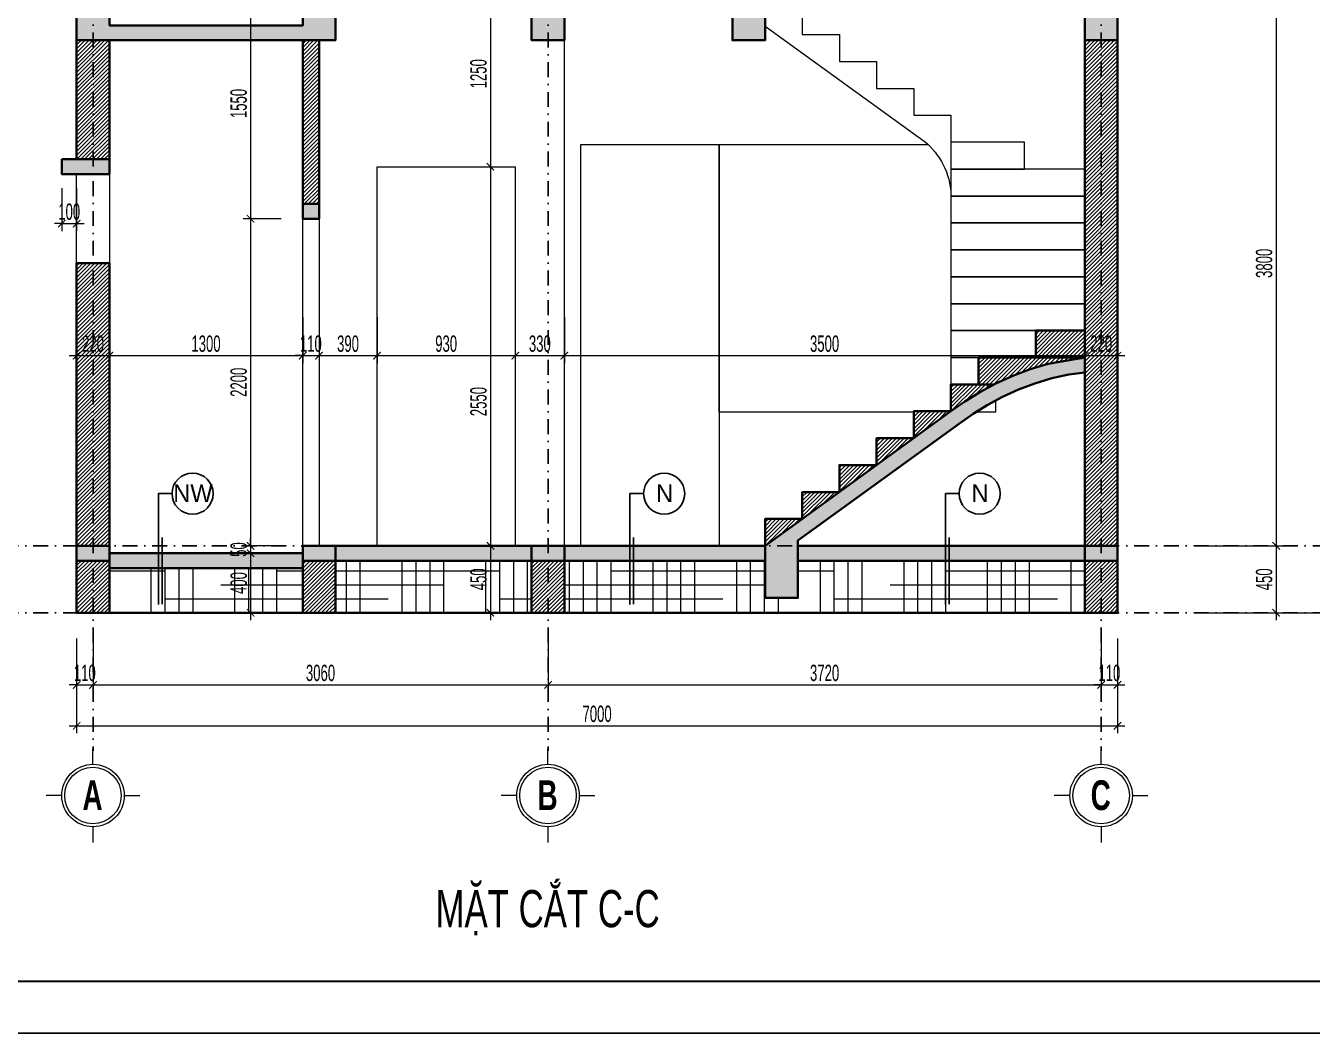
# Model space of a CAD drawing. Header units: inches. Extents: x 274208 to 641690, y -81912 to 129129.
# Drawn here: x 474539 to 483191, y 37924 to 44700 of the extents above; entities that cross this region are included whole.
import ezdxf
from ezdxf.enums import TextEntityAlignment as Align

# ---------------------------------------------------------------- set-up
doc = ezdxf.new("R2010")
doc.units = ezdxf.units.IN
doc.header["$MEASUREMENT"] = 0
doc.header["$PDMODE"] = 3
doc.linetypes.add('DASHDOT', pattern=[1, 0.5, -0.25, 0, -0.25])
for name, color, linetype, lineweight in [('01.Cut', 255, 'Continuous', 35), ('02.Thay', 145, 'Continuous', 20), ('03.Manh', 251, 'Continuous', 13), ('05.Text', 253, 'Continuous', 18), ('06.betong', 2, 'Continuous', 35), ('08.Dim', 156, 'Continuous', 15), ('09.Hatch', 250, 'Continuous', 5), ('11.Khung bo', 32, 'Continuous', 50), ('12.Khung', 36, 'Continuous', 25), ('DS_Text', 6, 'Continuous', 25)]:
    doc.layers.add(name, color=color, linetype=linetype, lineweight=lineweight)
doc.layers.add('Tpl_Bound', color=1, linetype='Continuous', plot=False)
doc.layers.add('TRUC', color=250, linetype='DASHDOT')
doc.styles.add('AVANTH', font='')
doc.styles.add('AVANTHB', font='')
doc.styles.add('TT5_Ghi chu 1', font='', dxfattribs={"width": 0.7, "height": 240})
doc.styles.add('TT5_Text Dim', font='hoatbif.shx', dxfattribs={"width": 0.6})
doc.styles.get('AVANTH').set_extended_font_data('.VnAvantH')
doc.styles.get('AVANTHB').set_extended_font_data('.VnAvantH', bold=True)
doc.styles.get('TT5_Ghi chu 1').set_extended_font_data('.VnBlackH')
doc.dimstyles.new('TT5_Dim 1-50', dxfattribs={"dimscale": 50, "dimtxt": 2.2, "dimasz": 1, "dimexe": 1, "dimexo": 0.5, "dimgap": 0.5, "dimtad": 1, "dimdec": 0, "dimzin": 0, "dimdsep": 46, "dimtxsty": 'TT5_Text Dim', "dimblk": 'ARCHTICK', "dimcen": 0, "dimdle": 1, "dimclrd": 256, "dimclre": 256, "dimclrt": 1, "dimadec": 0, "dimazin": 0, "dimtfac": 0.015, "dimtdec": 0, "dimtix": 1, "dimtmove": 2, "dimatfit": 3, "dimldrblk": 'DOT', "dimfxl": 1, "dimtolj": 1, "dimtzin": 0, "dimlwd": -1, "dimlwe": -1, "dimarcsym": 1})

# ---------------------------------------------------------------- blocks, each defined once
blk = doc.blocks.new('100')
at = {"layer": '11.Khung bo', "const_width": 26.7}
blk.add_lwpolyline([(1860913, -945240), (1860913, -916940), (1896063, -916940), (1896063, -945240)], close=True, dxfattribs=at)
at = {"layer": '12.Khung', "color": 1}
blk.add_lwpolyline([(1901579, -945940), (1901579, -916240), (1859580, -916240), (1859580, -945940)], close=True, dxfattribs=at)
blk = doc.blocks.new('_ARCHTICK')
at = {"color": 0, "linetype": 'ByBlock', "const_width": 0.15}
blk.add_lwpolyline([(-0.5, -0.5), (0.5, 0.5)], dxfattribs=at)
blk = doc.blocks.new('*D400')
at = {"layer": '08.Dim', "transparency": 16777216}
for p, q in [((482471.5, 45001.7), (482998, 45001.7)), ((482948, 45051.7), (482948, 41151.7)), ((482471.5, 41201.7), (482998, 41201.7))]:
    blk.add_line(p, q, dxfattribs=at)
at = {"layer": 'Defpoints', "color": 0, "transparency": 16777216}
for p in [(482446.5, 45001.7), (482446.5, 41201.7), (482948, 41201.7)]:
    blk.add_point(p, dxfattribs=at)
at = {"layer": '08.Dim', "transparency": 16777216, "xscale": 50, "yscale": 50, "zscale": 50}
for p, rotation in [((482948, 45001.7), 90), ((482948, 41201.7), 270)]:
    blk.add_blockref('_ARCHTICK', p, dxfattribs=dict(at, rotation=rotation))
at = {"layer": '08.Dim', "color": 1, "transparency": 16777216, "insert": (482868, 43101.7), "char_height": 110, "attachment_point": 5, "rotation": 90, "style": 'TT5_Text Dim'}
blk.add_mtext('\\A1;3800', dxfattribs=at)
blk = doc.blocks.new('_DOT')
at = {"color": 1, "linetype": 'ByBlock'}
blk.add_line((-0.5, 0), (-1, 0), dxfattribs=at)
at = {"color": 1, "linetype": 'ByBlock', "const_width": 0.5}
blk.add_lwpolyline([(-0.25, 0, 1), (0.25, 0, 1)], format="xyb", close=True, dxfattribs=at)
blk = doc.blocks.new('*D401')
at = {"layer": '08.Dim', "transparency": 16777216}
for p, q in [((482471.5, 41201.7), (482998, 41201.7)), ((482948, 41251.7), (482948, 40701.7)), ((482471.5, 40751.7), (482998, 40751.7))]:
    blk.add_line(p, q, dxfattribs=at)
at = {"layer": 'Defpoints', "color": 0, "transparency": 16777216}
for p in [(482446.5, 41201.7), (482446.5, 40751.7), (482948, 40751.7)]:
    blk.add_point(p, dxfattribs=at)
at = {"layer": '08.Dim', "transparency": 16777216, "xscale": 50, "yscale": 50, "zscale": 50}
for p, rotation in [((482948, 41201.7), 90), ((482948, 40751.7), 270)]:
    blk.add_blockref('_ARCHTICK', p, dxfattribs=dict(at, rotation=rotation))
at = {"layer": '08.Dim', "color": 1, "transparency": 16777216, "insert": (482868, 40976.7), "char_height": 110, "attachment_point": 5, "rotation": 90, "style": 'TT5_Text Dim'}
blk.add_mtext('\\A1;450', dxfattribs=at)
blk = doc.blocks.new('*D402')
at = {"layer": '08.Dim', "transparency": 16777216}
for p, q in [((483360, 49251.7), (483360, 40701.7)), ((482471.5, 49201.7), (483410, 49201.7)), ((482471.5, 40751.7), (483410, 40751.7))]:
    blk.add_line(p, q, dxfattribs=at)
at = {"layer": 'Defpoints', "color": 0, "transparency": 16777216}
for p in [(482446.5, 49201.7), (482446.5, 40751.7), (483360, 40751.7)]:
    blk.add_point(p, dxfattribs=at)
at = {"layer": '08.Dim', "transparency": 16777216, "xscale": 50, "yscale": 50, "zscale": 50}
for p, rotation in [((483360, 49201.7), 90), ((483360, 40751.7), 270)]:
    blk.add_blockref('_ARCHTICK', p, dxfattribs=dict(at, rotation=rotation))
at = {"layer": '08.Dim', "color": 1, "transparency": 16777216, "insert": (483280, 44976.7), "char_height": 110, "attachment_point": 5, "rotation": 90, "style": 'TT5_Text Dim'}
blk.add_mtext('\\A1;8450', dxfattribs=at)
blk = doc.blocks.new('*D403')
at = {"layer": '08.Dim', "transparency": 16777216}
for p, q in [((474881.6, 40577.8), (474881.6, 40216.6)), ((474991.6, 40577.8), (474991.6, 40216.6)), ((474881.6, 40266.6), (474831.6, 40266.6)), ((474881.6, 40266.6), (474991.6, 40266.6)), ((474991.6, 40266.6), (475041.6, 40266.6))]:
    blk.add_line(p, q, dxfattribs=at)
at = {"layer": 'Defpoints', "color": 0, "transparency": 16777216}
for p in [(474881.6, 40602.8), (474991.6, 40602.8), (474991.6, 40266.6)]:
    blk.add_point(p, dxfattribs=at)
at = {"layer": '08.Dim', "transparency": 16777216, "xscale": 50, "yscale": 50, "zscale": 50}
blk.add_blockref('_ARCHTICK', (474881.6, 40266.6), dxfattribs=at)
at = {"layer": '08.Dim', "transparency": 16777216, "xscale": 50, "yscale": 50, "zscale": 50, "rotation": 180}
blk.add_blockref('_ARCHTICK', (474991.6, 40266.6), dxfattribs=at)
at = {"layer": '08.Dim', "color": 1, "transparency": 16777216, "insert": (474936.6, 40346.6), "char_height": 110, "attachment_point": 5, "style": 'TT5_Text Dim'}
blk.add_mtext('\\A1;110', dxfattribs=at)
blk = doc.blocks.new('*D404')
at = {"layer": '08.Dim', "transparency": 16777216}
for p, q in [((474991.6, 40577.8), (474991.6, 40216.6)), ((478051.6, 40577.8), (478051.6, 40216.6)), ((474941.6, 40266.6), (478101.6, 40266.6))]:
    blk.add_line(p, q, dxfattribs=at)
at = {"layer": 'Defpoints', "color": 0, "transparency": 16777216}
for p in [(474991.6, 40602.8), (478051.6, 40602.8), (478051.6, 40266.6)]:
    blk.add_point(p, dxfattribs=at)
at = {"layer": '08.Dim', "transparency": 16777216, "xscale": 50, "yscale": 50, "zscale": 50, "rotation": 180}
blk.add_blockref('_ARCHTICK', (474991.6, 40266.6), dxfattribs=at)
at = {"layer": '08.Dim', "transparency": 16777216, "xscale": 50, "yscale": 50, "zscale": 50}
blk.add_blockref('_ARCHTICK', (478051.6, 40266.6), dxfattribs=at)
at = {"layer": '08.Dim', "color": 1, "transparency": 16777216, "insert": (476521.6, 40346.6), "char_height": 110, "attachment_point": 5, "style": 'TT5_Text Dim'}
blk.add_mtext('\\A1;3060', dxfattribs=at)
blk = doc.blocks.new('*D405')
at = {"layer": '08.Dim', "transparency": 16777216}
for p, q in [((478051.6, 40577.8), (478051.6, 40216.6)), ((481771.6, 40577.8), (481771.6, 40216.6)), ((478001.6, 40266.6), (481821.6, 40266.6))]:
    blk.add_line(p, q, dxfattribs=at)
at = {"layer": 'Defpoints', "color": 0, "transparency": 16777216}
for p in [(478051.6, 40602.8), (481771.6, 40602.8), (481771.6, 40266.6)]:
    blk.add_point(p, dxfattribs=at)
at = {"layer": '08.Dim', "transparency": 16777216, "xscale": 50, "yscale": 50, "zscale": 50, "rotation": 180}
blk.add_blockref('_ARCHTICK', (478051.6, 40266.6), dxfattribs=at)
at = {"layer": '08.Dim', "transparency": 16777216, "xscale": 50, "yscale": 50, "zscale": 50}
blk.add_blockref('_ARCHTICK', (481771.6, 40266.6), dxfattribs=at)
at = {"layer": '08.Dim', "color": 1, "transparency": 16777216, "insert": (479911.6, 40346.6), "char_height": 110, "attachment_point": 5, "style": 'TT5_Text Dim'}
blk.add_mtext('\\A1;3720', dxfattribs=at)
blk = doc.blocks.new('*D406')
at = {"layer": '08.Dim', "transparency": 16777216}
for p, q in [((481771.6, 40577.8), (481771.6, 40216.6)), ((481881.6, 40577.8), (481881.6, 40216.6)), ((481771.6, 40266.6), (481721.6, 40266.6)), ((481771.6, 40266.6), (481881.6, 40266.6)), ((481881.6, 40266.6), (481931.6, 40266.6))]:
    blk.add_line(p, q, dxfattribs=at)
at = {"layer": 'Defpoints', "color": 0, "transparency": 16777216}
for p in [(481771.6, 40602.8), (481881.6, 40602.8), (481881.6, 40266.6)]:
    blk.add_point(p, dxfattribs=at)
at = {"layer": '08.Dim', "transparency": 16777216, "xscale": 50, "yscale": 50, "zscale": 50}
blk.add_blockref('_ARCHTICK', (481771.6, 40266.6), dxfattribs=at)
at = {"layer": '08.Dim', "transparency": 16777216, "xscale": 50, "yscale": 50, "zscale": 50, "rotation": 180}
blk.add_blockref('_ARCHTICK', (481881.6, 40266.6), dxfattribs=at)
at = {"layer": '08.Dim', "color": 1, "transparency": 16777216, "insert": (481826.6, 40346.6), "char_height": 110, "attachment_point": 5, "style": 'TT5_Text Dim'}
blk.add_mtext('\\A1;110', dxfattribs=at)
blk = doc.blocks.new('*D407')
at = {"layer": '08.Dim', "transparency": 16777216}
for p, q in [((474881.6, 40577.8), (474881.6, 39941.4)), ((481881.6, 40577.8), (481881.6, 39941.4)), ((474831.6, 39991.4), (481931.6, 39991.4))]:
    blk.add_line(p, q, dxfattribs=at)
at = {"layer": 'Defpoints', "color": 0, "transparency": 16777216}
for p in [(474881.6, 40602.8), (481881.6, 40602.8), (481881.6, 39991.4)]:
    blk.add_point(p, dxfattribs=at)
at = {"layer": '08.Dim', "transparency": 16777216, "xscale": 50, "yscale": 50, "zscale": 50, "rotation": 180}
blk.add_blockref('_ARCHTICK', (474881.6, 39991.4), dxfattribs=at)
at = {"layer": '08.Dim', "transparency": 16777216, "xscale": 50, "yscale": 50, "zscale": 50}
blk.add_blockref('_ARCHTICK', (481881.6, 39991.4), dxfattribs=at)
at = {"layer": '08.Dim', "color": 1, "transparency": 16777216, "insert": (478381.6, 40071.4), "char_height": 110, "attachment_point": 5, "style": 'TT5_Text Dim'}
blk.add_mtext('\\A1;7000', dxfattribs=at)
blk = doc.blocks.new('DANHTRUC')
for p, q in [((980383, -947347), (980383, -947137)), ((979963, -947767), (979753, -947767)), ((980803, -947767), (981013, -947767)), ((980383, -948187), (980383, -948397))]:
    blk.add_line(p, q)
for radius in [420, 380]:
    blk.add_circle((980383, -947767), radius)
blk = doc.blocks.new('*D800')
at = {"layer": '08.Dim', "transparency": 16777216}
for p, q in [((476051.4, 45001.7), (476051.4, 43351.7)), ((476255.9, 44951.7), (476001.4, 44951.7)), ((476255.9, 43401.7), (476001.4, 43401.7))]:
    blk.add_line(p, q, dxfattribs=at)
at = {"layer": 'Defpoints', "color": 0, "transparency": 16777216}
for p in [(476280.9, 44951.7), (476051.4, 43401.7), (476280.9, 43401.7)]:
    blk.add_point(p, dxfattribs=at)
at = {"layer": '08.Dim', "transparency": 16777216, "xscale": 50, "yscale": 50, "zscale": 50}
for p, rotation in [((476051.4, 44951.7), 90), ((476051.4, 43401.7), 270)]:
    blk.add_blockref('_ARCHTICK', p, dxfattribs=dict(at, rotation=rotation))
at = {"layer": '08.Dim', "color": 1, "transparency": 16777216, "insert": (475971.4, 44176.7), "char_height": 110, "attachment_point": 5, "rotation": 90, "style": 'TT5_Text Dim'}
blk.add_mtext('\\A1;1550', dxfattribs=at)
blk = doc.blocks.new('*D801')
at = {"layer": '08.Dim', "transparency": 16777216}
for p, q in [((476051.4, 43451.7), (476051.4, 41151.7)), ((476255.9, 43401.7), (476001.4, 43401.7)), ((476255.9, 41201.7), (476001.4, 41201.7))]:
    blk.add_line(p, q, dxfattribs=at)
at = {"layer": 'Defpoints', "color": 0, "transparency": 16777216}
for p in [(476280.9, 43401.7), (476051.4, 41201.7), (476280.9, 41201.7)]:
    blk.add_point(p, dxfattribs=at)
at = {"layer": '08.Dim', "transparency": 16777216, "xscale": 50, "yscale": 50, "zscale": 50}
for p, rotation in [((476051.4, 43401.7), 90), ((476051.4, 41201.7), 270)]:
    blk.add_blockref('_ARCHTICK', p, dxfattribs=dict(at, rotation=rotation))
at = {"layer": '08.Dim', "color": 1, "transparency": 16777216, "insert": (475971.4, 42301.7), "char_height": 110, "attachment_point": 5, "rotation": 90, "style": 'TT5_Text Dim'}
blk.add_mtext('\\A1;2200', dxfattribs=at)
blk = doc.blocks.new('*D802')
at = {"layer": '08.Dim', "transparency": 16777216}
for p, q in [((476255.9, 41201.7), (476001.4, 41201.7)), ((476051.4, 41201.7), (476051.4, 41251.7)), ((476051.4, 41201.7), (476051.4, 41151.7)), ((476255.9, 41151.7), (476001.4, 41151.7)), ((476051.4, 41151.7), (476051.4, 41101.7))]:
    blk.add_line(p, q, dxfattribs=at)
at = {"layer": 'Defpoints', "color": 0, "transparency": 16777216}
for p in [(476280.9, 41201.7), (476051.4, 41151.7), (476280.9, 41151.7)]:
    blk.add_point(p, dxfattribs=at)
at = {"layer": '08.Dim', "transparency": 16777216, "xscale": 50, "yscale": 50, "zscale": 50}
for p, rotation in [((476051.4, 41201.7), 270), ((476051.4, 41151.7), 90)]:
    blk.add_blockref('_ARCHTICK', p, dxfattribs=dict(at, rotation=rotation))
at = {"layer": '08.Dim', "color": 1, "transparency": 16777216, "insert": (475971.4, 41176.7), "char_height": 110, "attachment_point": 5, "rotation": 90, "style": 'TT5_Text Dim'}
blk.add_mtext('\\A1;50', dxfattribs=at)
blk = doc.blocks.new('*D803')
at = {"layer": '08.Dim', "transparency": 16777216}
for p, q in [((476051.4, 41201.7), (476051.4, 40701.7)), ((476255.9, 41151.7), (476001.4, 41151.7)), ((476255.9, 40751.7), (476001.4, 40751.7))]:
    blk.add_line(p, q, dxfattribs=at)
at = {"layer": 'Defpoints', "color": 0, "transparency": 16777216}
for p in [(476280.9, 41151.7), (476051.4, 40751.7), (476280.9, 40751.7)]:
    blk.add_point(p, dxfattribs=at)
at = {"layer": '08.Dim', "transparency": 16777216, "xscale": 50, "yscale": 50, "zscale": 50}
for p, rotation in [((476051.4, 41151.7), 90), ((476051.4, 40751.7), 270)]:
    blk.add_blockref('_ARCHTICK', p, dxfattribs=dict(at, rotation=rotation))
at = {"layer": '08.Dim', "color": 1, "transparency": 16777216, "insert": (475971.4, 40951.7), "char_height": 110, "attachment_point": 5, "rotation": 90, "style": 'TT5_Text Dim'}
blk.add_mtext('\\A1;400', dxfattribs=at)
blk = doc.blocks.new('*D813')
at = {"layer": '08.Dim', "transparency": 16777216}
for p, q in [((474881.6, 42738.9), (474881.6, 42430.8)), ((475101.6, 42738.9), (475101.6, 42430.8)), ((474831.6, 42480.8), (475151.6, 42480.8))]:
    blk.add_line(p, q, dxfattribs=at)
at = {"layer": 'Defpoints', "color": 0, "transparency": 16777216}
for p in [(474881.6, 42763.9), (475101.6, 42763.9), (475101.6, 42480.8)]:
    blk.add_point(p, dxfattribs=at)
at = {"layer": '08.Dim', "transparency": 16777216, "xscale": 50, "yscale": 50, "zscale": 50, "rotation": 180}
blk.add_blockref('_ARCHTICK', (474881.6, 42480.8), dxfattribs=at)
at = {"layer": '08.Dim', "transparency": 16777216, "xscale": 50, "yscale": 50, "zscale": 50}
blk.add_blockref('_ARCHTICK', (475101.6, 42480.8), dxfattribs=at)
at = {"layer": '08.Dim', "color": 1, "transparency": 16777216, "insert": (474991.6, 42560.8), "char_height": 110, "attachment_point": 5, "style": 'TT5_Text Dim'}
blk.add_mtext('\\A1;220', dxfattribs=at)
blk = doc.blocks.new('*D814')
at = {"layer": '08.Dim', "transparency": 16777216}
for p, q in [((475101.6, 42738.9), (475101.6, 42430.8)), ((476401.6, 42738.9), (476401.6, 42430.8)), ((475051.6, 42480.8), (476451.6, 42480.8))]:
    blk.add_line(p, q, dxfattribs=at)
at = {"layer": 'Defpoints', "color": 0, "transparency": 16777216}
for p in [(475101.6, 42763.9), (476401.6, 42763.9), (476401.6, 42480.8)]:
    blk.add_point(p, dxfattribs=at)
at = {"layer": '08.Dim', "transparency": 16777216, "xscale": 50, "yscale": 50, "zscale": 50, "rotation": 180}
blk.add_blockref('_ARCHTICK', (475101.6, 42480.8), dxfattribs=at)
at = {"layer": '08.Dim', "transparency": 16777216, "xscale": 50, "yscale": 50, "zscale": 50}
blk.add_blockref('_ARCHTICK', (476401.6, 42480.8), dxfattribs=at)
at = {"layer": '08.Dim', "color": 1, "transparency": 16777216, "insert": (475751.6, 42560.8), "char_height": 110, "attachment_point": 5, "style": 'TT5_Text Dim'}
blk.add_mtext('\\A1;1300', dxfattribs=at)
blk = doc.blocks.new('*D815')
at = {"layer": '08.Dim', "transparency": 16777216}
for p, q in [((476401.6, 42738.9), (476401.6, 42430.8)), ((476511.6, 42738.9), (476511.6, 42430.8)), ((476401.6, 42480.8), (476351.6, 42480.8)), ((476401.6, 42480.8), (476511.6, 42480.8)), ((476511.6, 42480.8), (476561.6, 42480.8))]:
    blk.add_line(p, q, dxfattribs=at)
at = {"layer": 'Defpoints', "color": 0, "transparency": 16777216}
for p in [(476401.6, 42763.9), (476511.6, 42763.9), (476511.6, 42480.8)]:
    blk.add_point(p, dxfattribs=at)
at = {"layer": '08.Dim', "transparency": 16777216, "xscale": 50, "yscale": 50, "zscale": 50}
blk.add_blockref('_ARCHTICK', (476401.6, 42480.8), dxfattribs=at)
at = {"layer": '08.Dim', "transparency": 16777216, "xscale": 50, "yscale": 50, "zscale": 50, "rotation": 180}
blk.add_blockref('_ARCHTICK', (476511.6, 42480.8), dxfattribs=at)
at = {"layer": '08.Dim', "color": 1, "transparency": 16777216, "insert": (476456.6, 42560.8), "char_height": 110, "attachment_point": 5, "style": 'TT5_Text Dim'}
blk.add_mtext('\\A1;110', dxfattribs=at)
blk = doc.blocks.new('*D816')
at = {"layer": '08.Dim', "transparency": 16777216}
for p, q in [((476511.6, 42738.9), (476511.6, 42430.8)), ((476901.6, 42738.9), (476901.6, 42430.8)), ((476461.6, 42480.8), (476951.6, 42480.8))]:
    blk.add_line(p, q, dxfattribs=at)
at = {"layer": 'Defpoints', "color": 0, "transparency": 16777216}
for p in [(476511.6, 42763.9), (476901.6, 42763.9), (476901.6, 42480.8)]:
    blk.add_point(p, dxfattribs=at)
at = {"layer": '08.Dim', "transparency": 16777216, "xscale": 50, "yscale": 50, "zscale": 50, "rotation": 180}
blk.add_blockref('_ARCHTICK', (476511.6, 42480.8), dxfattribs=at)
at = {"layer": '08.Dim', "transparency": 16777216, "xscale": 50, "yscale": 50, "zscale": 50}
blk.add_blockref('_ARCHTICK', (476901.6, 42480.8), dxfattribs=at)
at = {"layer": '08.Dim', "color": 1, "transparency": 16777216, "insert": (476706.6, 42560.8), "char_height": 110, "attachment_point": 5, "style": 'TT5_Text Dim'}
blk.add_mtext('\\A1;390', dxfattribs=at)
blk = doc.blocks.new('*D817')
at = {"layer": '08.Dim', "transparency": 16777216}
for p, q in [((476901.6, 42738.9), (476901.6, 42430.8)), ((477831.6, 42738.9), (477831.6, 42430.8)), ((476851.6, 42480.8), (477881.6, 42480.8))]:
    blk.add_line(p, q, dxfattribs=at)
at = {"layer": 'Defpoints', "color": 0, "transparency": 16777216}
for p in [(476901.6, 42763.9), (477831.6, 42763.9), (477831.6, 42480.8)]:
    blk.add_point(p, dxfattribs=at)
at = {"layer": '08.Dim', "transparency": 16777216, "xscale": 50, "yscale": 50, "zscale": 50, "rotation": 180}
blk.add_blockref('_ARCHTICK', (476901.6, 42480.8), dxfattribs=at)
at = {"layer": '08.Dim', "transparency": 16777216, "xscale": 50, "yscale": 50, "zscale": 50}
blk.add_blockref('_ARCHTICK', (477831.6, 42480.8), dxfattribs=at)
at = {"layer": '08.Dim', "color": 1, "transparency": 16777216, "insert": (477366.6, 42560.8), "char_height": 110, "attachment_point": 5, "style": 'TT5_Text Dim'}
blk.add_mtext('\\A1;930', dxfattribs=at)
blk = doc.blocks.new('*D818')
at = {"layer": '08.Dim', "transparency": 16777216}
for p, q in [((477831.6, 42738.9), (477831.6, 42430.8)), ((478161.6, 42738.9), (478161.6, 42430.8)), ((477781.6, 42480.8), (478211.6, 42480.8))]:
    blk.add_line(p, q, dxfattribs=at)
at = {"layer": 'Defpoints', "color": 0, "transparency": 16777216}
for p in [(477831.6, 42763.9), (478161.6, 42763.9), (478161.6, 42480.8)]:
    blk.add_point(p, dxfattribs=at)
at = {"layer": '08.Dim', "transparency": 16777216, "xscale": 50, "yscale": 50, "zscale": 50, "rotation": 180}
blk.add_blockref('_ARCHTICK', (477831.6, 42480.8), dxfattribs=at)
at = {"layer": '08.Dim', "transparency": 16777216, "xscale": 50, "yscale": 50, "zscale": 50}
blk.add_blockref('_ARCHTICK', (478161.6, 42480.8), dxfattribs=at)
at = {"layer": '08.Dim', "color": 1, "transparency": 16777216, "insert": (477996.6, 42560.8), "char_height": 110, "attachment_point": 5, "style": 'TT5_Text Dim'}
blk.add_mtext('\\A1;330', dxfattribs=at)
blk = doc.blocks.new('*D819')
at = {"layer": '08.Dim', "transparency": 16777216}
for p, q in [((478161.6, 42738.9), (478161.6, 42430.8)), ((481661.6, 42738.9), (481661.6, 42430.8)), ((478111.6, 42480.8), (481711.6, 42480.8))]:
    blk.add_line(p, q, dxfattribs=at)
at = {"layer": 'Defpoints', "color": 0, "transparency": 16777216}
for p in [(478161.6, 42763.9), (481661.6, 42763.9), (481661.6, 42480.8)]:
    blk.add_point(p, dxfattribs=at)
at = {"layer": '08.Dim', "transparency": 16777216, "xscale": 50, "yscale": 50, "zscale": 50, "rotation": 180}
blk.add_blockref('_ARCHTICK', (478161.6, 42480.8), dxfattribs=at)
at = {"layer": '08.Dim', "transparency": 16777216, "xscale": 50, "yscale": 50, "zscale": 50}
blk.add_blockref('_ARCHTICK', (481661.6, 42480.8), dxfattribs=at)
at = {"layer": '08.Dim', "color": 1, "transparency": 16777216, "insert": (479911.6, 42560.8), "char_height": 110, "attachment_point": 5, "style": 'TT5_Text Dim'}
blk.add_mtext('\\A1;3500', dxfattribs=at)
blk = doc.blocks.new('*D820')
at = {"layer": '08.Dim', "transparency": 16777216}
for p, q in [((481661.6, 42738.9), (481661.6, 42430.8)), ((481881.6, 42738.9), (481881.6, 42430.8)), ((481611.6, 42480.8), (481931.6, 42480.8))]:
    blk.add_line(p, q, dxfattribs=at)
at = {"layer": 'Defpoints', "color": 0, "transparency": 16777216}
for p in [(481661.6, 42763.9), (481881.6, 42763.9), (481881.6, 42480.8)]:
    blk.add_point(p, dxfattribs=at)
at = {"layer": '08.Dim', "transparency": 16777216, "xscale": 50, "yscale": 50, "zscale": 50, "rotation": 180}
blk.add_blockref('_ARCHTICK', (481661.6, 42480.8), dxfattribs=at)
at = {"layer": '08.Dim', "transparency": 16777216, "xscale": 50, "yscale": 50, "zscale": 50}
blk.add_blockref('_ARCHTICK', (481881.6, 42480.8), dxfattribs=at)
at = {"layer": '08.Dim', "color": 1, "transparency": 16777216, "insert": (481771.6, 42560.8), "char_height": 110, "attachment_point": 5, "style": 'TT5_Text Dim'}
blk.add_mtext('\\A1;220', dxfattribs=at)
blk = doc.blocks.new('*D821')
at = {"layer": '08.Dim', "transparency": 16777216}
for p, q in [((474781.6, 43607.7), (474781.6, 43318.5)), ((474881.6, 43607.7), (474881.6, 43318.5)), ((474781.6, 43368.5), (474731.6, 43368.5)), ((474781.6, 43368.5), (474881.6, 43368.5)), ((474881.6, 43368.5), (474931.6, 43368.5))]:
    blk.add_line(p, q, dxfattribs=at)
at = {"layer": 'Defpoints', "color": 0, "transparency": 16777216}
for p in [(474781.6, 43632.7), (474881.6, 43632.7), (474881.6, 43368.5)]:
    blk.add_point(p, dxfattribs=at)
at = {"layer": '08.Dim', "transparency": 16777216, "xscale": 50, "yscale": 50, "zscale": 50}
blk.add_blockref('_ARCHTICK', (474781.6, 43368.5), dxfattribs=at)
at = {"layer": '08.Dim', "transparency": 16777216, "xscale": 50, "yscale": 50, "zscale": 50, "rotation": 180}
blk.add_blockref('_ARCHTICK', (474881.6, 43368.5), dxfattribs=at)
at = {"layer": '08.Dim', "color": 1, "transparency": 16777216, "insert": (474831.6, 43448.5), "char_height": 110, "attachment_point": 5, "style": 'TT5_Text Dim'}
blk.add_mtext('\\A1;100', dxfattribs=at)
blk = doc.blocks.new('chuthk')
at = {"color": 7, "const_width": 20}
blk.add_lwpolyline([(12966, 195927), (12966, 195093)], dxfattribs=at)
at = {"layer": 'DS_Text'}
blk.add_lwpolyline([(13090, 196468), (12920, 196468), (12920, 195093)], dxfattribs=at)
blk.add_circle((13345, 196468), 255, dxfattribs=at)
blk = doc.blocks.new('*D894')
at = {"layer": '08.Dim', "transparency": 16777216}
for p, q in [((477348.1, 45001.7), (477714.4, 45001.7)), ((477664.4, 45051.7), (477664.4, 43701.7)), ((477348.1, 43751.7), (477714.4, 43751.7))]:
    blk.add_line(p, q, dxfattribs=at)
at = {"layer": 'Defpoints', "color": 0, "transparency": 16777216}
for p in [(477323.1, 45001.7), (477323.1, 43751.7), (477664.4, 43751.7)]:
    blk.add_point(p, dxfattribs=at)
at = {"layer": '08.Dim', "transparency": 16777216, "xscale": 50, "yscale": 50, "zscale": 50}
for p, rotation in [((477664.4, 45001.7), 90), ((477664.4, 43751.7), 270)]:
    blk.add_blockref('_ARCHTICK', p, dxfattribs=dict(at, rotation=rotation))
at = {"layer": '08.Dim', "color": 1, "transparency": 16777216, "insert": (477584.4, 44376.7), "char_height": 110, "attachment_point": 5, "rotation": 90, "style": 'TT5_Text Dim'}
blk.add_mtext('\\A1;1250', dxfattribs=at)
blk = doc.blocks.new('*D895')
at = {"layer": '08.Dim', "transparency": 16777216}
for p, q in [((477664.4, 43801.7), (477664.4, 41151.7)), ((477348.1, 43751.7), (477714.4, 43751.7)), ((477348.1, 41201.7), (477714.4, 41201.7))]:
    blk.add_line(p, q, dxfattribs=at)
at = {"layer": 'Defpoints', "color": 0, "transparency": 16777216}
for p in [(477323.1, 43751.7), (477323.1, 41201.7), (477664.4, 41201.7)]:
    blk.add_point(p, dxfattribs=at)
at = {"layer": '08.Dim', "transparency": 16777216, "xscale": 50, "yscale": 50, "zscale": 50}
for p, rotation in [((477664.4, 43751.7), 90), ((477664.4, 41201.7), 270)]:
    blk.add_blockref('_ARCHTICK', p, dxfattribs=dict(at, rotation=rotation))
at = {"layer": '08.Dim', "color": 1, "transparency": 16777216, "insert": (477584.4, 42172), "char_height": 110, "attachment_point": 5, "rotation": 90, "style": 'TT5_Text Dim'}
blk.add_mtext('\\A1;2550', dxfattribs=at)
blk = doc.blocks.new('*D896')
at = {"layer": '08.Dim', "transparency": 16777216}
for p, q in [((477348.1, 41201.7), (477714.4, 41201.7)), ((477664.4, 41251.7), (477664.4, 40701.7)), ((477348.1, 40751.7), (477714.4, 40751.7))]:
    blk.add_line(p, q, dxfattribs=at)
at = {"layer": 'Defpoints', "color": 0, "transparency": 16777216}
for p in [(477323.1, 41201.7), (477323.1, 40751.7), (477664.4, 40751.7)]:
    blk.add_point(p, dxfattribs=at)
at = {"layer": '08.Dim', "transparency": 16777216, "xscale": 50, "yscale": 50, "zscale": 50}
for p, rotation in [((477664.4, 41201.7), 90), ((477664.4, 40751.7), 270)]:
    blk.add_blockref('_ARCHTICK', p, dxfattribs=dict(at, rotation=rotation))
at = {"layer": '08.Dim', "color": 1, "transparency": 16777216, "insert": (477584.4, 40976.7), "char_height": 110, "attachment_point": 5, "rotation": 90, "style": 'TT5_Text Dim'}
blk.add_mtext('\\A1;450', dxfattribs=at)

msp = doc.modelspace()

# ---------------------------------------------------------------- hatches: boundary and pattern name
at = {"layer": '09.Hatch'}
h = msp.add_hatch(dxfattribs=at)
h.set_pattern_fill('ANSI31', color=256, scale=150, style=0)
h.set_pattern_definition([(45, (474881.574, 40751.73), (-13.258252, 13.258252), [])])
h.paths.add_polyline_path([(481661.6, 48801.7), (481881.6, 48801.7), (481881.6, 49201.7), (481661.6, 49201.7)])
h.paths.add_polyline_path([(474881.6, 48801.7), (475101.6, 48801.7), (475101.6, 49801.7), (474881.6, 49801.7)])
h.paths.add_polyline_path([(476401.6, 47601.7), (476511.6, 47601.7), (476511.6, 47301.7), (476401.6, 47301.7)])
h.paths.add_polyline_path([(476401.6, 47701.7), (476511.6, 47701.7), (476511.6, 48701.7), (476401.6, 48701.7)])
h.paths.add_polyline_path([(474881.6, 47701.7), (475101.6, 47701.7), (475101.6, 48401.7), (474881.6, 48401.7)])
h.paths.add_polyline_path([(474881.6, 45001.7), (475101.6, 45001.7), (475101.6, 47601.7), (474881.6, 47601.7)])
h.paths.add_polyline_path([(481661.6, 45001.7), (481881.6, 45001.7), (481881.6, 48401.7), (481661.6, 48401.7)])
h.paths.add_polyline_path([(481661.6, 41201.7), (481881.6, 41201.7), (481881.6, 44601.7), (481661.6, 44601.7)])
h.paths.add_polyline_path([(476401.6, 44601.7), (476511.6, 44601.7), (476511.6, 43501.7), (476401.6, 43501.7)])
h.paths.add_polyline_path([(474881.6, 43801.7), (475101.6, 43801.7), (475101.6, 44601.7), (474881.6, 44601.7)])
h.paths.add_polyline_path([(476401.6, 41101.7), (476621.6, 41101.7), (476621.6, 40751.7), (476401.6, 40751.7)])
h.paths.add_polyline_path([(481661.6, 41101.7), (481881.6, 41101.7), (481881.6, 40751.7), (481661.6, 40751.7)])
h.paths.add_polyline_path([(477941.6, 41101.7), (478161.6, 41101.7), (478161.6, 40751.7), (477941.6, 40751.7)])
h.paths.add_polyline_path([(474881.6, 41101.7), (475101.6, 41101.7), (475101.6, 40751.7), (474881.6, 40751.7)])
h.paths.add_polyline_path([(474881.6, 43101.7), (475101.6, 43101.7), (475101.6, 41201.7), (474881.6, 41201.7)])
h = msp.add_hatch(dxfattribs=at)
h.set_pattern_fill('BTONG1', color=256, scale=10, pattern_type=2)
h.set_pattern_definition([(50, (474881.574, 40851.73), (71.72602, -6.2752), [7.5, -82.5]), (355, (474881.574, 40851.73), (-13.87513, 75.2192), [6, -66]), (100.4514, (474887.55, 40851.21), (57.85094, 68.94395), [6.374, -70.1142]), (46.1842, (474881.57, 40871.73), (106.7241, -16.5519), [11.25, -123.75]), (96.6356, (474890.47, 40870.35), (93.4663, 97.4118), [9.561, -105.1713]), (351.1842, (474881.57, 40871.73), (93.4662, 97.4119), [9, -99]), (21, (474891.574, 40866.73), (59.6907, -40.2619), [7.5, -82.5]), (326, (474891.574, 40866.73), (24.33153, 72.515), [6, -66]), (71.4514, (474896.55, 40863.375), (84.02226, 32.25305), [6.374, -70.1142]), (37.5, (474881.574, 40851.73), (1.215986, 33.289385), [0, -65.2, 0, -67, 0, -66.25]), (7.5, (474881.574, 40851.73), (26.30695, 39.44117), [0, -38.2, 0, -63.7, 0, -25.25]), (327.5, (474859.274, 40851.73), (53.382244, -2.25549), [0, -25, 0, -78, 0, -103.5]), (317.5, (474849.274, 40851.73), (58.31862, 10.0105), [0, -32.5, 0, -51.8, 0, -73.5]), (45, (474881.574, 40851.73), (-30.05204, 30.05204), []), (45, (474881.574, 40863.98), (-30.05204, 30.05204), [])])
h.paths.add_polyline_path([(481881.6, 48801.7), (481881.6, 48401.7), (481661.6, 48401.7), (481661.6, 48701.7), (478161.6, 48701.7), (478161.6, 48401.7), (477941.6, 48401.7), (477941.6, 48701.7), (475101.6, 48701.7), (475101.6, 48401.7), (474881.6, 48401.7), (474881.6, 48801.7), (475101.6, 48801.7)])
h.paths.add_polyline_path([(474881.6, 47701.7), (476511.6, 47701.7), (476511.6, 47601.7), (474881.6, 47601.7)])
h.paths.add_polyline_path([(476401.6, 47301.7), (476511.6, 47301.7), (476511.6, 47201.7), (476401.6, 47201.7)])
h.paths.add_polyline_path([(475101.6, 44701.7), (475101.6, 45001.7), (474881.6, 45001.7), (474881.6, 44601.7), (475101.6, 44601.7), (476401.6, 44601.7), (476621.6, 44601.7), (476621.6, 44901.7), (477941.6, 44901.7), (477941.6, 44601.7), (478161.6, 44601.7), (478161.6, 44901.7), (479291.6, 44901.7), (479291.6, 44601.7), (479511.6, 44601.7), (479511.6, 45001.7), (476401.6, 45001.7), (476401.6, 44701.7)])
h.paths.add_polyline_path([(476401.6, 43501.7), (476511.6, 43501.7), (476511.6, 43401.7), (476401.6, 43401.7)])
h.paths.add_polyline_path([(474781.6, 43801.7), (475101.6, 43801.7), (475101.6, 43701.7), (474781.6, 43701.7)])
h.paths.add_polyline_path([(481661.6, 45001.7), (481881.6, 45001.7), (481881.6, 44601.7), (481661.6, 44601.7)])
h.paths.add_polyline_path([(479731.6, 41237.5), (479731.6, 40851.7), (479511.6, 40851.7), (479511.6, 41201.7), (480761.6, 42106.5), (480854.7, 42172.8), (480955.6, 42235.4), (481063.3, 42293.1), (481176.5, 42344.8), (481294, 42389.3), (481414.8, 42425.5), (481661.6, 42468.4), (481661.6, 42367.5), (481554.9, 42353.6), (481439.9, 42328.6), (481326.1, 42294.5), (481215, 42252.4), (481107.7, 42203.5), (481005.6, 42148.8), (480910.1, 42089.6), (480819.9, 42025.3)])
h.paths.add_polyline_path([(474881.6, 41201.7), (475101.6, 41201.7), (475101.6, 41101.7), (474881.6, 41101.7)])
h.paths.add_polyline_path([(476401.6, 41201.7), (476621.6, 41201.7), (476621.6, 41101.7), (476401.6, 41101.7)])
h.paths.add_polyline_path([(477941.6, 41201.7), (478161.6, 41201.7), (478161.6, 41101.7), (477941.6, 41101.7)])
h.paths.add_polyline_path([(481661.6, 41201.7), (481881.6, 41201.7), (481881.6, 41101.7), (481661.6, 41101.7)])
h = msp.add_hatch(dxfattribs=at)
h.set_pattern_fill('ANSI31', color=256, scale=150, style=0)
h.set_pattern_definition([(45, (479511.574, 41201.73), (-13.25825, 13.25825), [])])
h.paths.add_polyline_path([(479761.6, 41382.7), (479511.6, 41382.7), (479511.6, 41201.7)])
h.paths.add_polyline_path([(480011.6, 41563.6), (479761.6, 41563.6), (479761.6, 41382.7)])
h.paths.add_polyline_path([(480261.6, 41744.6), (480011.6, 41744.6), (480011.6, 41563.6)])
h.paths.add_polyline_path([(480511.6, 41925.5), (480261.6, 41925.5), (480261.6, 41744.6)])
h.paths.add_polyline_path([(480761.6, 42106.5), (480511.6, 42106.5), (480511.6, 41925.5)])
h.paths.add_polyline_path([(480955.6, 42235.4), (481052.6, 42287.4), (480946.8, 42287.4), (480761.6, 42287.4), (480761.6, 42106.5), (480854.7, 42172.8)])
h.paths.add_polyline_path([(481294, 42389.3), (481414.8, 42425.5), (481661.6, 42468.4), (481331.1, 42468.4), (480946.8, 42468.4), (480946.8, 42287.4), (481052.6, 42287.4), (481063.3, 42293.1), (481176.5, 42344.8)])
h.paths.add_polyline_path([(481661.6, 42649.3), (481331.1, 42649.3), (481331.1, 42468.4), (481661.6, 42468.4)])
h = msp.add_hatch(dxfattribs=at)
h.set_pattern_fill('AR-CONC,_O', color=256, scale=5)
h.set_pattern_definition([(50, (475101.574, 41051.73), (35.86301, -3.13761), [3.75, -41.25]), (355, (475101.574, 41051.73), (-6.93757, 37.6096), [3, -33]), (100.45144, (475104.563, 41051.47), (28.92544, 34.472), [3.187, -35.0571]), (46.1842, (475101.574, 41061.73), (53.36207, -8.27596), [5.625, -61.875]), (96.6356, (475106.02, 41061.04), (46.7331, 48.70593), [4.7805, -52.5857]), (351.1842, (475101.574, 41061.73), (46.7331, 48.70593), [4.5, -49.5]), (21, (475106.574, 41059.23), (29.84535, -20.13094), [3.75, -41.25]), (326, (475106.574, 41059.23), (12.16577, 36.2575), [3, -33]), (71.45144, (475109.06, 41057.552), (42.01112, 16.12656), [3.187, -35.0571]), (37.5, (475101.574, 41051.73), (0.607993, 16.644693), [0, -32.6, 0, -33.5, 0, -33.125]), (7.5, (475101.574, 41051.73), (13.153477, 19.720586), [0, -19.1, 0, -31.85, 0, -12.625]), (327.5, (475090.424, 41051.73), (26.691122, -1.127744), [0, -12.5, 0, -39, 0, -51.75]), (317.5, (475085.424, 41051.73), (29.15931, 5.00525), [0, -16.25, 0, -25.9, 0, -36.75])])
h.paths.add_polyline_path([(475101.6, 41151.7), (476401.6, 41151.7), (476401.6, 41051.7), (475101.6, 41051.7)])
h.paths.add_polyline_path([(476621.6, 41201.7), (477941.6, 41201.7), (477941.6, 41101.7), (476621.6, 41101.7)])
h.paths.add_polyline_path([(478161.6, 41101.7), (479511.6, 41101.7), (479511.6, 41201.7), (478161.6, 41201.7)])
h.paths.add_polyline_path([(479731.6, 41201.7), (481661.6, 41201.7), (481661.6, 41101.7), (479731.6, 41101.7)])
h = msp.add_hatch(dxfattribs=at)
h.set_pattern_fill('HOUND', color=256, scale=1500, style=0)
h.set_pattern_definition([(0, (475101.57, 40751.73), (375, 93.75), [1500, -750]), (90, (475101.57, 40751.73), (-93.75, -375), [1500, -750])])
h.paths.add_polyline_path([(475101.6, 41051.7), (475101.6, 40751.7), (476401.6, 40751.7), (476401.6, 41051.7)])
h.paths.add_polyline_path([(477941.6, 40751.7), (477941.6, 41101.7), (476621.6, 41101.7), (476621.6, 40751.7)])
h.paths.add_polyline_path([(481661.6, 40751.7), (481661.6, 41101.7), (479731.6, 41101.7), (479731.6, 40851.7), (479511.6, 40851.7), (479511.6, 41101.7), (478161.6, 41101.7), (478161.6, 40751.7)])

# ---------------------------------------------------------------- linework, layer by layer
at = {"layer": '01.Cut'}
for points in [[(474881.6, 43801.7), (475101.6, 43801.7), (475101.6, 44601.7), (474881.6, 44601.7)], [(476401.6, 44601.7), (476511.6, 44601.7), (476511.6, 43501.7), (476401.6, 43501.7)], [(481661.6, 41201.7), (481881.6, 41201.7), (481881.6, 44601.7), (481661.6, 44601.7)], [(474881.6, 43101.7), (475101.6, 43101.7), (475101.6, 41201.7), (474881.6, 41201.7)], [(481331.1, 42468.4), (481661.6, 42468.4), (481661.6, 42649.3), (481331.1, 42649.3)], [(474881.6, 41101.7), (475101.6, 41101.7), (475101.6, 40751.7), (474881.6, 40751.7)], [(476401.6, 41101.7), (476621.6, 41101.7), (476621.6, 40751.7), (476401.6, 40751.7)], [(477941.6, 41101.7), (478161.6, 41101.7), (478161.6, 40751.7), (477941.6, 40751.7)], [(481661.6, 41101.7), (481881.6, 41101.7), (481881.6, 40751.7), (481661.6, 40751.7)]]:
    msp.add_lwpolyline(points, close=True, dxfattribs=at)
for points in [[(481661.6, 42468.4), (480946.8, 42468.4), (480946.8, 42287.4), (481052.6, 42287.4)], [(481052.6, 42287.4), (480761.6, 42287.4), (480761.6, 42106.5)], [(479511.6, 41201.7), (479511.6, 41382.7), (479761.6, 41382.7), (479761.6, 41563.6), (480011.6, 41563.6), (480011.6, 41744.6), (480261.6, 41744.6), (480261.6, 41925.5), (480511.6, 41925.5), (480511.6, 42106.5), (480761.6, 42106.5)]]:
    msp.add_lwpolyline(points, dxfattribs=at)
at = {"layer": '02.Thay'}
for points in [[(479511.6, 44820.8), (479761.6, 44820.8), (479761.6, 44639.8), (480011.6, 44639.8), (480011.6, 44458.9), (480261.6, 44458.9), (480261.6, 44277.9), (480511.6, 44277.9), (480511.6, 44097), (480761.6, 44097), (480761.6, 43916)], [(478161.6, 41201.7), (478161.6, 44601.7)]]:
    msp.add_lwpolyline(points, dxfattribs=at)
msp.add_lwpolyline([(479511.6, 44697.3), (480580.5, 43923.6, -0.215998), (480761.6, 43564.9, -3.994368)], format="xyb", dxfattribs=at)
for points in [[(480761.6, 43735.1), (481257, 43735.1), (481257, 43916), (480761.6, 43916)], [(480761.6, 43554.1), (481661.6, 43554.1), (481661.6, 43735.1), (480761.6, 43735.1)], [(480761.6, 43373.2), (481661.6, 43373.2), (481661.6, 43554.1), (480761.6, 43554.1)], [(480761.6, 43192.2), (481661.6, 43192.2), (481661.6, 43373.2), (480761.6, 43373.2)], [(480761.6, 43011.3), (481661.6, 43011.3), (481661.6, 43192.2), (480761.6, 43192.2)], [(480761.6, 42830.3), (481661.6, 42830.3), (481661.6, 43011.3), (480761.6, 43011.3)], [(480761.6, 42649.3), (481661.6, 42649.3), (481661.6, 42830.3), (480761.6, 42830.3)], [(480761.6, 42468.4), (481331.1, 42468.4), (481331.1, 42649.3), (480761.6, 42649.3)], [(480761.6, 42287.4), (480946.8, 42287.4), (480946.8, 42468.4), (480761.6, 42468.4)]]:
    msp.add_lwpolyline(points, close=True, dxfattribs=at)
at = {"layer": '03.Manh'}
for points in [[(478271.6, 43901.7), (479201.6, 43901.7), (479201.6, 41201.7), (478271.6, 41201.7)], [(474881.6, 43701.7), (475101.6, 43701.7), (475101.6, 43101.7), (474881.6, 43101.7)], [(476901.6, 43751.7), (477831.6, 43751.7), (477831.6, 41201.7), (476901.6, 41201.7)], [(476401.6, 43401.7), (476511.6, 43401.7), (476511.6, 41201.7), (476401.6, 41201.7)]]:
    msp.add_lwpolyline(points, close=True, dxfattribs=at)
for points in [[(480511.6, 42101.7), (479201.6, 42101.7), (479201.6, 43901.7), (480605.9, 43901.7)], [(481061.6, 42178.8), (481061.6, 42101.7), (480929.7, 42101.7)]]:
    msp.add_lwpolyline(points, dxfattribs=at)
at = {"layer": '06.betong'}
for points in [[(475101.6, 44701.7), (475101.6, 45001.7), (474881.6, 45001.7), (474881.6, 44601.7), (475101.6, 44601.7), (475101.6, 44601.7), (476401.6, 44601.7), (476401.6, 44601.7), (476621.6, 44601.7), (476621.6, 44901.7), (477941.6, 44901.7), (477941.6, 44601.7), (478161.6, 44601.7), (478161.6, 44901.7), (479291.6, 44901.7), (479291.6, 44601.7), (479511.6, 44601.7), (479511.6, 45001.7), (476401.6, 45001.7), (476401.6, 44701.7), (475101.6, 44701.7)], [(479731.6, 41237.5), (479731.6, 40851.7), (479511.6, 40851.7), (479511.6, 41201.7), (480761.6, 42106.5), (480854.7, 42172.8), (480955.6, 42235.4), (481063.3, 42293.1), (481176.5, 42344.8), (481294, 42389.3), (481414.8, 42425.5), (481661.6, 42468.4), (481661.6, 42367.5), (481554.9, 42353.6), (481439.9, 42328.6), (481326.1, 42294.5), (481215, 42252.4), (481107.7, 42203.5), (481005.6, 42148.8), (480910.1, 42089.6), (480819.9, 42025.3), (479731.6, 41237.5)], [(474881.6, 40751.7), (481881.6, 40751.7)]]:
    msp.add_lwpolyline(points, dxfattribs=at)
for points in [[(481661.6, 45001.7), (481881.6, 45001.7), (481881.6, 44601.7), (481661.6, 44601.7)], [(474781.6, 43801.7), (475101.6, 43801.7), (475101.6, 43701.7), (474781.6, 43701.7)], [(476401.6, 43501.7), (476511.6, 43501.7), (476511.6, 43401.7), (476401.6, 43401.7)], [(474881.6, 41201.7), (475101.6, 41201.7), (475101.6, 41101.7), (474881.6, 41101.7)], [(476401.6, 41201.7), (476621.6, 41201.7), (476621.6, 41101.7), (476401.6, 41101.7)], [(476621.6, 41201.7), (477941.6, 41201.7), (477941.6, 41101.7), (476621.6, 41101.7)], [(477941.6, 41201.7), (478161.6, 41201.7), (478161.6, 41101.7), (477941.6, 41101.7)], [(478161.6, 41101.7), (479511.6, 41101.7), (479511.6, 41201.7), (478161.6, 41201.7)], [(479731.6, 41201.7), (481661.6, 41201.7), (481661.6, 41101.7), (479731.6, 41101.7)], [(481661.6, 41201.7), (481881.6, 41201.7), (481881.6, 41101.7), (481661.6, 41101.7)], [(475101.6, 41151.7), (476401.6, 41151.7), (476401.6, 41051.7), (475101.6, 41051.7)]]:
    msp.add_lwpolyline(points, close=True, dxfattribs=at)
at = {"layer": 'Tpl_Bound', "color": 1}
msp.add_lwpolyline([(469120.9, 37923.9), (469120.9, 52773.7), (490120.8, 52773.7), (490120.8, 37923.9)], close=True, dxfattribs=at)
at = {"layer": 'TRUC', "ltscale": 200}
for p, q in [((474991.6, 49856.6), (474991.6, 39822.5)), ((478051.6, 49856.6), (478051.6, 39822.5)), ((481771.6, 49856.6), (481771.6, 39822.5))]:
    msp.add_line(p, q, dxfattribs=at)
for points in [[(469787.6, 41201.7), (487362.4, 41201.7)], [(469787.6, 40751.7), (487362.4, 40751.7)]]:
    msp.add_lwpolyline(points, dxfattribs=at)

# ---------------------------------------------------------------- block references
at = {"layer": '05.Text', "xscale": 0.5, "yscale": 0.5, "zscale": 0.5}
for name, p in [('100', (-460668.9, 510893.8)), ('DANHTRUC', (-15200.1, 513406)), ('DANHTRUC', (-12140.1, 513406)), ('DANHTRUC', (-8420.1, 513406))]:
    msp.add_blockref(name, p, dxfattribs=at)
at = {"layer": 'DS_Text', "linetype": 'Continuous', "xscale": 0.5416666666666667, "yscale": 0.5416666666666667, "zscale": 0.5416666666666667}
for p in [(468432.7, -64867.3), (471604.1, -64867.3), (473725.9, -64867.3)]:
    msp.add_blockref('chuthk', p, dxfattribs=at)

# ---------------------------------------------------------------- texts
at = {"layer": '05.Text', "width": 0.7}
for s, height, style, p in [('c', 200, 'AVANTHB', (481700.8, 39425)), ('a', 200, 'AVANTHB', (474920.8, 39425)), ('b', 200, 'AVANTHB', (477980.8, 39425)), ('mÆt c¾t c-c', 250, 'TT5_Ghi chu 1', (477294.9, 38636.9))]:
    msp.add_text(s, height=height, dxfattribs=dict(at, style=style)).set_placement(p)
at = {"layer": 'DS_Text', "linetype": 'Continuous', "style": 'AVANTH'}
for s, height, p in [('nW', 119.17, (475663.9, 41555.2)), ('n', 119.2, (478835.4, 41555.2)), ('n', 119.2, (480957.2, 41555.2))]:
    msp.add_text(s, height=height, dxfattribs=at).set_placement(p, align=Align.MIDDLE_CENTER)

# ---------------------------------------------------------------- dimensions: what is measured, and where the dimension line sits
at = {"layer": '08.Dim'}
for base, p1, p2, picture, middle in [((483360, 40751.7), (482446.5, 49201.7), (482446.5, 40751.7), '*D402', (483280, 44976.7)), ((476051.4, 43401.7), (476280.9, 44951.7), (476280.9, 43401.7), '*D800', (475971.4, 44176.7)), ((477664.4, 43751.7), (477323.1, 45001.7), (477323.1, 43751.7), '*D894', (477584.4, 44376.7)), ((482948, 41201.7), (482446.5, 45001.7), (482446.5, 41201.7), '*D400', (482868, 43101.7)), ((476051.4, 41201.7), (476280.9, 43401.7), (476280.9, 41201.7), '*D801', (475971.4, 42301.7)), ((476051.4, 41151.7), (476280.9, 41201.7), (476280.9, 41151.7), '*D802', (475971.4, 41176.7)), ((476051.4, 40751.7), (476280.9, 41151.7), (476280.9, 40751.7), '*D803', (475971.4, 40951.7)), ((477664.4, 40751.7), (477323.1, 41201.7), (477323.1, 40751.7), '*D896', (477584.4, 40976.7)), ((482948, 40751.7), (482446.5, 41201.7), (482446.5, 40751.7), '*D401', (482868, 40976.7))]:
    dim = msp.add_linear_dim(base=base, p1=p1, p2=p2, angle=90, dimstyle='TT5_Dim 1-50', dxfattribs=at)
    dim.commit()
    dim.dimension.update_dxf_attribs({"geometry": picture, "text_midpoint": middle})
dim = msp.add_linear_dim(base=(477664.4, 41201.7), p1=(477323.1, 43751.7), p2=(477323.1, 41201.7), angle=90, dimstyle='TT5_Dim 1-50', dxfattribs=at)
dim.commit()
dim.dimension.update_dxf_attribs({"geometry": '*D895', "text_midpoint": (477584.4, 42172), "dimtype": 160})
for base, p1, p2, picture, middle in [((474881.6, 43368.5), (474781.6, 43632.7), (474881.6, 43632.7), '*D821', (474831.6, 43448.5)), ((475101.6, 42480.8), (474881.6, 42763.9), (475101.6, 42763.9), '*D813', (474991.6, 42560.8)), ((476401.6, 42480.8), (475101.6, 42763.9), (476401.6, 42763.9), '*D814', (475751.6, 42560.8)), ((476511.6, 42480.8), (476401.6, 42763.9), (476511.6, 42763.9), '*D815', (476456.6, 42560.8)), ((476901.6, 42480.8), (476511.6, 42763.9), (476901.6, 42763.9), '*D816', (476706.6, 42560.8)), ((477831.6, 42480.8), (476901.6, 42763.9), (477831.6, 42763.9), '*D817', (477366.6, 42560.8)), ((478161.6, 42480.8), (477831.6, 42763.9), (478161.6, 42763.9), '*D818', (477996.6, 42560.8)), ((481661.6, 42480.8), (478161.6, 42763.9), (481661.6, 42763.9), '*D819', (479911.6, 42560.8)), ((481881.6, 42480.8), (481661.6, 42763.9), (481881.6, 42763.9), '*D820', (481771.6, 42560.8)), ((474991.6, 40266.6), (474881.6, 40602.8), (474991.6, 40602.8), '*D403', (474936.6, 40346.6)), ((481881.6, 39991.4), (474881.6, 40602.8), (481881.6, 40602.8), '*D407', (478381.6, 40071.4)), ((478051.6, 40266.6), (474991.6, 40602.8), (478051.6, 40602.8), '*D404', (476521.6, 40346.6)), ((481771.6, 40266.6), (478051.6, 40602.8), (481771.6, 40602.8), '*D405', (479911.6, 40346.6)), ((481881.6, 40266.6), (481771.6, 40602.8), (481881.6, 40602.8), '*D406', (481826.6, 40346.6))]:
    dim = msp.add_linear_dim(base=base, p1=p1, p2=p2, dimstyle='TT5_Dim 1-50', dxfattribs=at)
    dim.commit()
    dim.dimension.update_dxf_attribs({"geometry": picture, "text_midpoint": middle})

doc.saveas('drawing.dxf')
